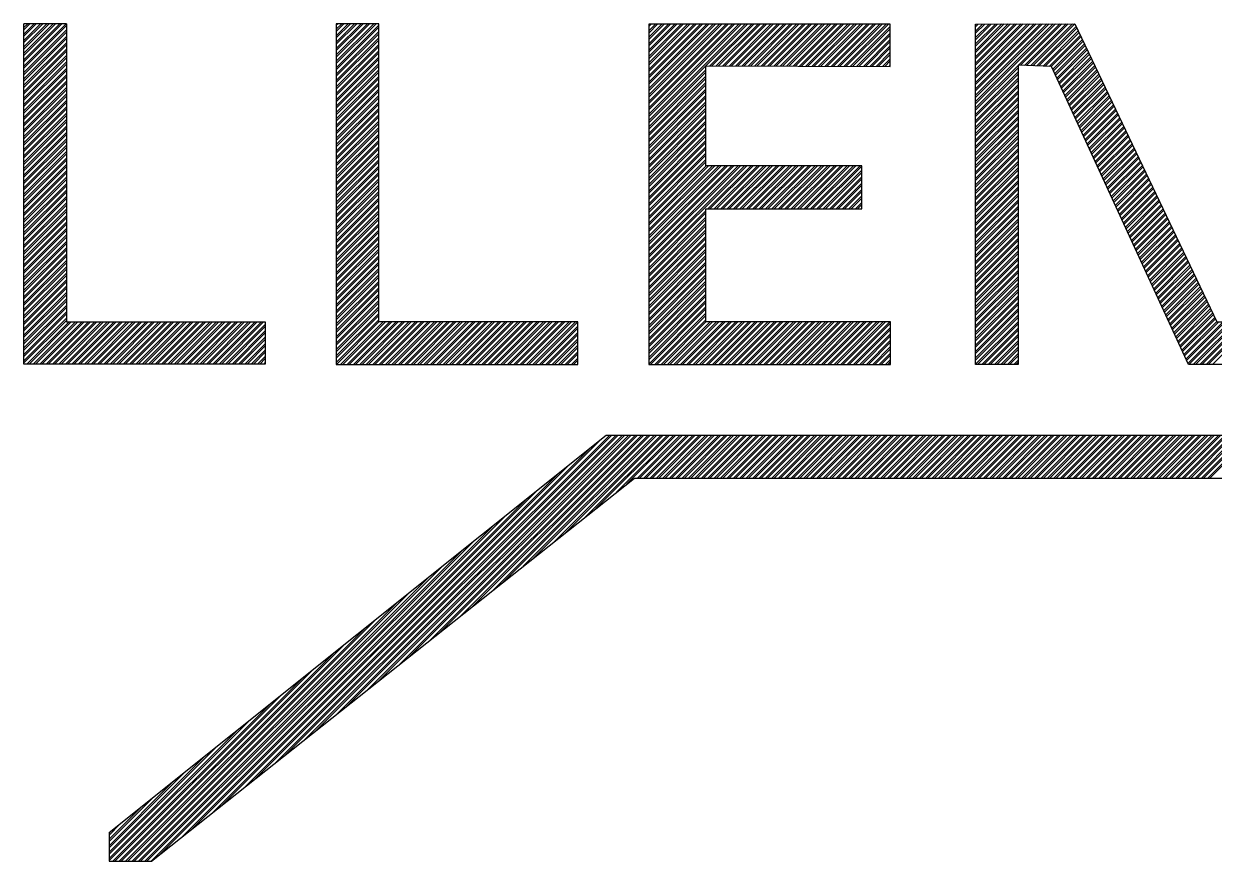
# Model space of a CAD drawing. Extents: x 0 to 594, y 0 to 420.
# Drawn here: x 411.37 to 427.48, y 15.73 to 27.08 of the extents above; entities that cross this region are included whole.
import ezdxf

# ---------------------------------------------------------------- set-up
doc = ezdxf.new("R2010")
doc.units = 0
doc.header["$MEASUREMENT"] = 0
doc.linetypes.add('BORDER_2012_SLN$0$8001.Solid', pattern=[0])

# ---------------------------------------------------------------- blocks, each defined once
blk = doc.blocks.new('BORDER_2012_SLN')
at = {"lineweight": -3}
for p, q in [((411.368, 26.676), (411.767, 27.075)), ((411.368, 26.762), (411.68, 27.075)), ((411.368, 26.849), (411.594, 27.075)), ((411.368, 26.936), (411.507, 27.075)), ((411.368, 27.023), (411.42, 27.075)), ((411.368, 26.502), (411.941, 27.075)), ((411.368, 26.56), (411.883, 27.075)), ((411.368, 26.647), (411.796, 27.075)), ((411.368, 26.733), (411.709, 27.075)), ((411.368, 26.82), (411.623, 27.075)), ((411.368, 26.907), (411.536, 27.075)), ((411.368, 26.994), (411.449, 27.075)), ((411.368, 26.589), (411.854, 27.075)), ((415.596, 26.538), (416.134, 27.075)), ((415.596, 26.625), (416.047, 27.075)), ((415.596, 26.712), (415.96, 27.075)), ((415.596, 26.798), (415.873, 27.075)), ((415.596, 26.885), (415.787, 27.075)), ((415.596, 26.972), (415.7, 27.075)), ((415.596, 27.059), (415.613, 27.075)), ((415.596, 26.567), (416.105, 27.075)), ((415.596, 26.654), (416.018, 27.075)), ((415.596, 26.74), (415.931, 27.075)), ((415.596, 26.827), (415.844, 27.075)), ((415.596, 26.914), (415.758, 27.075)), ((415.596, 27.001), (415.671, 27.075)), ((419.825, 25.735), (421.16, 27.07)), ((419.825, 25.822), (421.073, 27.07)), ((419.825, 25.909), (420.986, 27.07)), ((419.825, 25.996), (420.899, 27.07)), ((419.825, 26.082), (420.813, 27.07)), ((419.825, 26.169), (420.726, 27.07)), ((419.825, 26.256), (420.639, 27.07)), ((419.825, 26.343), (420.552, 27.07)), ((419.825, 26.429), (420.466, 27.07)), ((419.825, 26.516), (420.379, 27.07)), ((419.825, 26.603), (420.292, 27.07)), ((419.825, 26.69), (420.205, 27.07)), ((419.825, 26.776), (420.119, 27.07)), ((419.825, 26.863), (420.032, 27.07)), ((419.825, 26.95), (419.945, 27.07)), ((419.825, 27.037), (419.858, 27.07)), ((419.825, 25.764), (421.131, 27.07)), ((419.825, 25.851), (421.044, 27.07)), ((419.825, 25.938), (420.957, 27.07)), ((419.825, 26.025), (420.871, 27.07)), ((419.825, 26.111), (420.784, 27.07)), ((419.825, 26.198), (420.697, 27.07)), ((419.825, 26.285), (420.61, 27.07)), ((419.825, 26.372), (420.524, 27.07)), ((419.825, 26.458), (420.437, 27.07)), ((419.825, 26.545), (420.35, 27.07)), ((419.825, 26.632), (420.263, 27.07)), ((419.825, 26.719), (420.177, 27.07)), ((419.825, 26.805), (420.09, 27.07)), ((419.825, 26.892), (420.003, 27.07)), ((419.825, 26.979), (419.916, 27.07)), ((419.825, 27.066), (419.83, 27.07)), ((420.652, 26.504), (421.218, 27.07)), ((420.68, 26.504), (421.246, 27.07)), ((420.738, 26.504), (421.304, 27.07)), ((420.767, 26.504), (421.333, 27.07)), ((420.825, 26.504), (421.391, 27.07)), ((420.854, 26.504), (421.42, 27.07)), ((420.911, 26.503), (421.478, 27.07)), ((420.94, 26.503), (421.507, 27.07)), ((420.998, 26.503), (421.565, 27.07)), ((421.027, 26.503), (421.593, 27.07)), ((421.084, 26.503), (421.651, 27.07)), ((421.113, 26.503), (421.68, 27.07)), ((421.171, 26.503), (421.738, 27.07)), ((421.2, 26.503), (421.767, 27.07)), ((421.257, 26.503), (421.825, 27.07)), ((421.286, 26.503), (421.854, 27.07)), ((421.344, 26.503), (421.912, 27.07)), ((421.373, 26.502), (421.94, 27.07)), ((421.431, 26.502), (421.998, 27.07)), ((421.459, 26.502), (422.027, 27.07)), ((421.517, 26.502), (422.085, 27.07)), ((421.546, 26.502), (422.114, 27.07)), ((421.604, 26.502), (422.172, 27.07)), ((421.633, 26.502), (422.201, 27.07)), ((421.69, 26.502), (422.259, 27.07)), ((421.719, 26.502), (422.287, 27.07)), ((421.777, 26.502), (422.345, 27.07)), ((421.806, 26.502), (422.374, 27.07)), ((421.863, 26.501), (422.432, 27.07)), ((421.892, 26.501), (422.461, 27.07)), ((421.95, 26.501), (422.519, 27.07)), ((421.979, 26.501), (422.548, 27.07)), ((422.036, 26.501), (422.606, 27.07)), ((422.065, 26.501), (422.634, 27.07)), ((422.123, 26.501), (422.692, 27.07)), ((422.152, 26.501), (422.721, 27.07)), ((422.21, 26.501), (422.779, 27.07)), ((422.238, 26.501), (422.808, 27.07)), ((422.296, 26.5), (422.866, 27.07)), ((422.325, 26.5), (422.895, 27.07)), ((422.383, 26.5), (422.952, 27.07)), ((422.412, 26.5), (422.981, 27.07)), ((422.469, 26.5), (423.039, 27.07)), ((422.498, 26.5), (423.068, 27.07)), ((424.246, 25.992), (425.328, 27.075)), ((424.246, 26.021), (425.299, 27.075)), ((424.246, 26.079), (425.241, 27.074)), ((424.246, 26.166), (425.154, 27.074)), ((424.246, 26.253), (425.067, 27.074)), ((424.246, 26.339), (424.98, 27.074)), ((424.246, 26.108), (425.212, 27.074)), ((424.246, 26.195), (425.125, 27.074)), ((424.246, 26.282), (425.038, 27.074)), ((424.246, 26.368), (424.951, 27.074)), ((424.246, 26.426), (424.893, 27.073)), ((424.246, 26.513), (424.806, 27.073)), ((424.246, 26.6), (424.719, 27.073)), ((424.246, 26.686), (424.632, 27.073)), ((424.246, 26.455), (424.864, 27.073)), ((424.246, 26.542), (424.777, 27.073)), ((424.246, 26.629), (424.69, 27.073)), ((424.246, 26.715), (424.603, 27.073)), ((424.246, 26.773), (424.545, 27.072)), ((424.246, 26.86), (424.458, 27.072)), ((424.246, 26.947), (424.371, 27.072)), ((424.246, 27.033), (424.284, 27.072)), ((424.246, 26.802), (424.516, 27.072)), ((424.246, 26.889), (424.429, 27.072)), ((424.246, 26.976), (424.342, 27.072)), ((424.246, 27.062), (424.255, 27.072)), ((424.827, 26.516), (425.386, 27.075)), ((424.855, 26.515), (425.415, 27.075)), ((424.911, 26.512), (425.473, 27.075)), ((424.938, 26.511), (425.502, 27.075)), ((424.994, 26.509), (425.56, 27.075)), ((425.022, 26.508), (425.589, 27.075)), ((411.368, 26.473), (411.944, 27.05)), ((411.368, 26.415), (411.944, 26.992)), ((411.368, 26.386), (411.944, 26.963)), ((411.368, 26.329), (411.944, 26.905)), ((415.596, 26.48), (416.173, 27.057)), ((415.596, 26.451), (416.173, 27.028)), ((415.596, 26.393), (416.173, 26.97)), ((415.596, 26.365), (416.173, 26.941)), ((422.556, 26.5), (423.093, 27.037)), ((422.585, 26.5), (423.093, 27.008)), ((422.642, 26.5), (423.093, 26.95)), ((422.671, 26.5), (423.093, 26.921)), ((425.078, 26.506), (425.609, 27.038)), ((425.105, 26.505), (425.619, 27.018)), ((425.161, 26.503), (425.637, 26.979)), ((425.189, 26.502), (425.647, 26.959)), ((425.245, 26.499), (425.665, 26.92)), ((411.368, 26.3), (411.944, 26.876)), ((411.368, 26.242), (411.944, 26.819)), ((411.368, 26.213), (411.944, 26.79)), ((415.596, 26.307), (416.173, 26.884)), ((415.596, 26.278), (416.173, 26.855)), ((415.596, 26.22), (416.173, 26.797)), ((415.596, 26.191), (416.173, 26.768)), ((422.729, 26.499), (423.093, 26.863)), ((422.758, 26.499), (423.093, 26.834)), ((422.815, 26.499), (423.093, 26.777)), ((422.844, 26.499), (423.093, 26.748)), ((425.272, 26.498), (425.675, 26.901)), ((425.292, 26.46), (425.693, 26.861)), ((425.301, 26.44), (425.703, 26.842)), ((425.319, 26.4), (425.721, 26.803)), ((425.328, 26.38), (425.731, 26.783)), ((425.346, 26.341), (425.749, 26.744)), ((411.368, 26.155), (411.944, 26.732)), ((411.368, 26.126), (411.944, 26.703)), ((411.368, 26.068), (411.944, 26.645)), ((411.368, 26.039), (411.944, 26.616)), ((415.596, 26.133), (416.173, 26.71)), ((415.596, 26.104), (416.173, 26.681)), ((415.596, 26.046), (416.173, 26.623)), ((415.596, 26.018), (416.173, 26.594)), ((422.902, 26.499), (423.093, 26.69)), ((422.931, 26.499), (423.093, 26.661)), ((422.989, 26.499), (423.093, 26.603)), ((425.355, 26.321), (425.759, 26.724)), ((425.374, 26.281), (425.777, 26.685)), ((425.383, 26.262), (425.787, 26.666)), ((425.401, 26.222), (425.805, 26.626)), ((425.41, 26.202), (425.815, 26.607)), ((411.368, 25.982), (411.944, 26.558)), ((411.368, 25.953), (411.944, 26.529)), ((411.368, 25.895), (411.944, 26.472)), ((411.368, 25.866), (411.944, 26.443)), ((415.596, 25.96), (416.173, 26.537)), ((415.596, 25.931), (416.173, 26.508)), ((415.596, 25.873), (416.173, 26.45)), ((415.596, 25.844), (416.173, 26.421)), ((419.825, 25.678), (420.599, 26.451)), ((419.825, 25.649), (420.599, 26.422)), ((423.017, 26.499), (423.093, 26.574)), ((423.075, 26.499), (423.093, 26.516)), ((424.246, 25.935), (424.822, 26.51)), ((424.246, 25.906), (424.822, 26.481)), ((424.246, 25.848), (424.822, 26.424)), ((425.428, 26.163), (425.833, 26.568)), ((425.437, 26.143), (425.843, 26.548)), ((425.456, 26.103), (425.861, 26.509)), ((425.465, 26.083), (425.871, 26.489)), ((425.483, 26.044), (425.889, 26.45)), ((425.492, 26.024), (425.899, 26.431)), ((411.368, 25.808), (411.944, 26.385)), ((411.368, 25.779), (411.944, 26.356)), ((411.368, 25.721), (411.944, 26.298)), ((411.368, 25.692), (411.944, 26.269)), ((415.596, 25.786), (416.173, 26.363)), ((415.596, 25.757), (416.173, 26.334)), ((415.596, 25.699), (416.173, 26.276)), ((419.825, 25.591), (420.599, 26.365)), ((419.825, 25.562), (420.599, 26.336)), ((419.825, 25.504), (420.599, 26.278)), ((424.246, 25.819), (424.822, 26.395)), ((424.246, 25.761), (424.822, 26.337)), ((424.246, 25.732), (424.822, 26.308)), ((425.51, 25.984), (425.917, 26.391)), ((425.519, 25.964), (425.927, 26.372)), ((425.537, 25.925), (425.945, 26.333)), ((425.547, 25.905), (425.955, 26.313)), ((425.565, 25.865), (425.973, 26.274)), ((411.368, 25.635), (411.944, 26.211)), ((411.368, 25.606), (411.944, 26.182)), ((411.368, 25.548), (411.944, 26.125)), ((415.596, 25.671), (416.173, 26.247)), ((415.596, 25.613), (416.173, 26.19)), ((415.596, 25.584), (416.173, 26.161)), ((415.596, 25.526), (416.173, 26.103)), ((419.825, 25.475), (420.599, 26.249)), ((419.825, 25.417), (420.599, 26.191)), ((419.825, 25.388), (420.599, 26.162)), ((419.825, 25.331), (420.599, 26.104)), ((424.246, 25.674), (424.822, 26.25)), ((424.246, 25.645), (424.822, 26.221)), ((424.246, 25.588), (424.822, 26.163)), ((424.246, 25.559), (424.822, 26.134)), ((425.574, 25.846), (425.983, 26.254)), ((425.592, 25.806), (426.001, 26.215)), ((425.601, 25.786), (426.01, 26.195)), ((425.619, 25.747), (426.029, 26.156)), ((425.629, 25.727), (426.038, 26.137)), ((425.647, 25.687), (426.057, 26.098)), ((411.368, 25.519), (411.944, 26.096)), ((411.368, 25.461), (411.944, 26.038)), ((411.368, 25.432), (411.944, 26.009)), ((411.368, 25.374), (411.944, 25.951)), ((415.596, 25.497), (416.173, 26.074)), ((415.596, 25.439), (416.173, 26.016)), ((415.596, 25.41), (416.173, 25.987)), ((419.825, 25.302), (420.599, 26.075)), ((419.825, 25.244), (420.599, 26.018)), ((419.825, 25.215), (420.599, 25.989)), ((424.246, 25.501), (424.822, 26.077)), ((424.246, 25.472), (424.822, 26.048)), ((424.246, 25.414), (424.822, 25.99)), ((424.246, 25.385), (424.822, 25.961)), ((425.656, 25.667), (426.066, 26.078)), ((425.674, 25.628), (426.085, 26.039)), ((425.683, 25.608), (426.094, 26.019)), ((425.701, 25.568), (426.113, 25.98)), ((425.711, 25.548), (426.122, 25.96)), ((411.368, 25.345), (411.944, 25.922)), ((411.368, 25.288), (411.944, 25.864)), ((411.368, 25.259), (411.944, 25.835)), ((411.368, 25.201), (411.944, 25.778)), ((415.596, 25.352), (416.173, 25.929)), ((415.596, 25.324), (416.173, 25.9)), ((415.596, 25.266), (416.173, 25.843)), ((415.596, 25.237), (416.173, 25.814)), ((419.825, 25.157), (420.599, 25.931)), ((419.825, 25.128), (420.599, 25.902)), ((419.825, 25.07), (420.599, 25.844)), ((419.825, 25.041), (420.599, 25.815)), ((424.246, 25.327), (424.822, 25.903)), ((424.246, 25.298), (424.822, 25.874)), ((424.246, 25.241), (424.822, 25.816)), ((424.246, 25.212), (424.822, 25.788)), ((425.729, 25.509), (426.141, 25.921)), ((425.738, 25.489), (426.15, 25.902)), ((425.756, 25.449), (426.169, 25.862)), ((425.765, 25.43), (426.178, 25.843)), ((425.783, 25.39), (426.197, 25.804)), ((425.792, 25.37), (426.206, 25.784)), ((411.368, 25.172), (411.944, 25.749)), ((411.368, 25.114), (411.944, 25.691)), ((411.368, 25.085), (411.944, 25.662)), ((415.596, 25.179), (416.173, 25.756)), ((415.596, 25.15), (416.173, 25.727)), ((415.596, 25.092), (416.173, 25.669)), ((415.596, 25.063), (416.173, 25.64)), ((419.825, 24.984), (420.599, 25.757)), ((419.825, 24.955), (420.599, 25.728)), ((419.825, 24.897), (420.599, 25.671)), ((419.825, 24.868), (420.599, 25.642)), ((424.246, 25.154), (424.822, 25.73)), ((424.246, 25.125), (424.822, 25.701)), ((424.246, 25.067), (424.822, 25.643)), ((424.246, 25.038), (424.822, 25.614)), ((425.811, 25.331), (426.225, 25.745)), ((425.82, 25.311), (426.234, 25.725)), ((425.838, 25.271), (426.253, 25.686)), ((425.847, 25.251), (426.262, 25.667)), ((425.865, 25.212), (426.281, 25.627)), ((411.368, 25.027), (411.944, 25.604)), ((411.368, 24.998), (411.944, 25.575)), ((411.368, 24.941), (411.944, 25.517)), ((411.368, 24.912), (411.944, 25.488)), ((415.596, 25.005), (416.173, 25.582)), ((415.596, 24.977), (416.173, 25.553)), ((415.596, 24.919), (416.173, 25.496)), ((415.596, 24.89), (416.173, 25.467)), ((419.825, 24.81), (420.599, 25.584)), ((419.825, 24.781), (420.599, 25.555)), ((419.825, 24.723), (420.599, 25.497)), ((419.825, 24.694), (420.599, 25.468)), ((424.246, 24.98), (424.822, 25.556)), ((424.246, 24.951), (424.822, 25.527)), ((424.246, 24.894), (424.822, 25.47)), ((425.874, 25.192), (426.29, 25.608)), ((425.893, 25.152), (426.309, 25.569)), ((425.902, 25.132), (426.318, 25.549)), ((425.92, 25.093), (426.337, 25.51)), ((425.929, 25.073), (426.346, 25.49)), ((411.368, 24.854), (411.944, 25.431)), ((411.368, 24.825), (411.944, 25.402)), ((411.368, 24.767), (411.944, 25.344)), ((411.368, 24.738), (411.944, 25.315)), ((415.596, 24.832), (416.173, 25.409)), ((415.596, 24.803), (416.173, 25.38)), ((415.596, 24.745), (416.173, 25.322)), ((415.596, 24.716), (416.173, 25.293)), ((419.825, 24.637), (420.599, 25.41)), ((419.825, 24.608), (420.599, 25.381)), ((419.825, 24.55), (420.599, 25.324)), ((419.825, 24.521), (420.599, 25.295)), ((424.246, 24.865), (424.822, 25.441)), ((424.246, 24.807), (424.822, 25.383)), ((424.246, 24.778), (424.822, 25.354)), ((424.246, 24.72), (424.822, 25.296)), ((425.947, 25.033), (426.365, 25.451)), ((425.956, 25.014), (426.374, 25.432)), ((425.975, 24.974), (426.393, 25.392)), ((425.984, 24.954), (426.402, 25.373)), ((426.002, 24.915), (426.421, 25.334)), ((426.011, 24.895), (426.43, 25.314)), ((411.368, 24.68), (411.944, 25.257)), ((411.368, 24.651), (411.944, 25.228)), ((411.368, 24.594), (411.944, 25.17)), ((411.368, 24.565), (411.944, 25.141)), ((415.596, 24.658), (416.173, 25.235)), ((415.596, 24.63), (416.173, 25.206)), ((415.596, 24.572), (416.173, 25.149)), ((419.825, 24.463), (420.599, 25.237)), ((419.825, 24.434), (420.599, 25.208)), ((419.825, 23.827), (421.151, 25.153)), ((419.825, 23.914), (421.065, 25.153)), ((419.825, 24), (420.978, 25.153)), ((419.825, 24.087), (420.891, 25.153)), ((419.825, 24.174), (420.804, 25.153)), ((419.825, 24.261), (420.718, 25.153)), ((419.825, 24.347), (420.631, 25.153)), ((419.825, 23.856), (421.122, 25.153)), ((419.825, 23.943), (421.036, 25.153)), ((419.825, 24.029), (420.949, 25.153)), ((419.825, 24.116), (420.862, 25.153)), ((419.825, 24.203), (420.775, 25.153)), ((419.825, 24.29), (420.689, 25.153)), ((419.825, 24.376), (420.602, 25.153)), ((420.624, 24.569), (421.209, 25.153)), ((420.653, 24.569), (421.238, 25.153)), ((420.711, 24.569), (421.296, 25.153)), ((420.74, 24.569), (421.325, 25.153)), ((420.798, 24.569), (421.383, 25.153)), ((420.827, 24.569), (421.412, 25.153)), ((420.885, 24.569), (421.469, 25.153)), ((420.914, 24.569), (421.498, 25.153)), ((420.971, 24.569), (421.556, 25.153)), ((421, 24.569), (421.585, 25.153)), ((421.058, 24.569), (421.643, 25.153)), ((421.087, 24.569), (421.672, 25.153)), ((421.145, 24.569), (421.73, 25.153)), ((421.174, 24.569), (421.759, 25.153)), ((421.232, 24.569), (421.816, 25.153)), ((421.261, 24.569), (421.845, 25.153)), ((421.318, 24.569), (421.903, 25.153)), ((421.347, 24.569), (421.932, 25.153)), ((421.405, 24.569), (421.99, 25.153)), ((421.434, 24.569), (422.019, 25.153)), ((421.492, 24.569), (422.077, 25.153)), ((421.521, 24.569), (422.106, 25.153)), ((421.579, 24.569), (422.163, 25.153)), ((421.608, 24.569), (422.192, 25.153)), ((421.665, 24.569), (422.25, 25.153)), ((421.694, 24.569), (422.279, 25.153)), ((421.752, 24.569), (422.337, 25.153)), ((421.781, 24.569), (422.366, 25.153)), ((421.839, 24.569), (422.424, 25.153)), ((421.868, 24.569), (422.453, 25.153)), ((421.926, 24.569), (422.51, 25.153)), ((421.955, 24.569), (422.539, 25.153)), ((422.012, 24.569), (422.597, 25.153)), ((422.041, 24.569), (422.626, 25.153)), ((422.099, 24.569), (422.684, 25.153)), ((422.128, 24.569), (422.708, 25.149)), ((424.246, 24.691), (424.822, 25.267)), ((424.246, 24.633), (424.822, 25.209)), ((424.246, 24.604), (424.822, 25.18)), ((426.029, 24.855), (426.449, 25.275)), ((426.038, 24.835), (426.458, 25.255)), ((426.057, 24.796), (426.477, 25.216)), ((426.066, 24.776), (426.486, 25.196)), ((426.084, 24.736), (426.505, 25.157)), ((426.093, 24.716), (426.514, 25.138)), ((411.368, 24.507), (411.944, 25.084)), ((411.368, 24.478), (411.944, 25.055)), ((411.368, 24.42), (411.944, 24.997)), ((415.596, 24.543), (416.173, 25.12)), ((415.596, 24.485), (416.173, 25.062)), ((415.596, 24.456), (416.173, 25.033)), ((415.596, 24.398), (416.173, 24.975)), ((422.186, 24.569), (422.708, 25.091)), ((422.215, 24.569), (422.708, 25.062)), ((422.273, 24.569), (422.708, 25.004)), ((422.302, 24.569), (422.708, 24.975)), ((424.246, 24.547), (424.822, 25.123)), ((424.246, 24.518), (424.822, 25.094)), ((424.246, 24.46), (424.822, 25.036)), ((424.246, 24.431), (424.822, 25.007)), ((426.111, 24.677), (426.533, 25.099)), ((426.12, 24.657), (426.542, 25.079)), ((426.139, 24.617), (426.561, 25.04)), ((426.148, 24.598), (426.57, 25.02)), ((426.166, 24.558), (426.589, 24.981)), ((411.368, 24.391), (411.944, 24.968)), ((411.368, 24.333), (411.944, 24.91)), ((411.368, 24.304), (411.944, 24.881)), ((411.368, 24.247), (411.944, 24.823)), ((415.596, 24.369), (416.173, 24.946)), ((415.596, 24.311), (416.173, 24.888)), ((415.596, 24.283), (416.173, 24.859)), ((422.359, 24.569), (422.708, 24.917)), ((422.388, 24.569), (422.708, 24.888)), ((422.446, 24.569), (422.708, 24.831)), ((424.246, 24.373), (424.822, 24.949)), ((424.246, 24.344), (424.822, 24.92)), ((424.246, 24.286), (424.822, 24.862)), ((424.246, 24.257), (424.822, 24.834)), ((426.175, 24.538), (426.598, 24.961)), ((426.193, 24.499), (426.617, 24.922)), ((426.202, 24.479), (426.626, 24.903)), ((426.22, 24.439), (426.645, 24.863)), ((426.23, 24.419), (426.654, 24.844)), ((411.368, 24.218), (411.944, 24.794)), ((411.368, 24.16), (411.944, 24.737)), ((411.368, 24.131), (411.944, 24.708)), ((411.368, 24.073), (411.944, 24.65)), ((415.596, 24.225), (416.173, 24.802)), ((415.596, 24.196), (416.173, 24.773)), ((415.596, 24.138), (416.173, 24.715)), ((415.596, 24.109), (416.173, 24.686)), ((422.475, 24.569), (422.708, 24.802)), ((422.533, 24.569), (422.708, 24.744)), ((422.562, 24.569), (422.708, 24.715)), ((422.62, 24.569), (422.708, 24.657)), ((424.246, 24.2), (424.822, 24.776)), ((424.246, 24.171), (424.822, 24.747)), ((424.246, 24.113), (424.822, 24.689)), ((424.246, 24.084), (424.822, 24.66)), ((426.248, 24.38), (426.673, 24.805)), ((426.257, 24.36), (426.682, 24.785)), ((426.275, 24.32), (426.701, 24.746)), ((426.284, 24.3), (426.71, 24.726)), ((426.302, 24.261), (426.729, 24.687)), ((426.312, 24.241), (426.738, 24.668)), ((411.368, 24.044), (411.944, 24.621)), ((411.368, 23.986), (411.944, 24.563)), ((411.368, 23.957), (411.944, 24.534)), ((415.596, 24.051), (416.173, 24.628)), ((415.596, 24.022), (416.173, 24.599)), ((415.596, 23.964), (416.173, 24.541)), ((415.596, 23.936), (416.173, 24.512)), ((419.825, 23.769), (420.599, 24.543)), ((419.825, 23.74), (420.599, 24.514)), ((422.649, 24.569), (422.708, 24.628)), ((422.706, 24.569), (422.708, 24.57)), ((424.246, 24.026), (424.822, 24.602)), ((424.246, 23.997), (424.822, 24.573)), ((424.246, 23.939), (424.822, 24.516)), ((424.246, 23.91), (424.822, 24.487)), ((426.33, 24.201), (426.757, 24.628)), ((426.339, 24.182), (426.766, 24.609)), ((426.357, 24.142), (426.785, 24.57)), ((426.366, 24.122), (426.794, 24.55)), ((426.384, 24.083), (426.813, 24.511)), ((426.393, 24.063), (426.822, 24.491)), ((411.368, 23.9), (411.944, 24.476)), ((411.368, 23.871), (411.944, 24.447)), ((411.368, 23.813), (411.944, 24.39)), ((411.368, 23.784), (411.944, 24.361)), ((415.596, 23.878), (416.173, 24.455)), ((415.596, 23.849), (416.173, 24.426)), ((415.596, 23.791), (416.173, 24.368)), ((415.596, 23.762), (416.173, 24.339)), ((419.825, 23.682), (420.599, 24.456)), ((419.825, 23.653), (420.599, 24.427)), ((419.825, 23.596), (420.599, 24.369)), ((419.825, 23.567), (420.599, 24.34)), ((424.246, 23.853), (424.822, 24.429)), ((424.246, 23.824), (424.822, 24.4)), ((424.246, 23.766), (424.822, 24.342)), ((426.412, 24.023), (426.841, 24.452)), ((426.421, 24.003), (426.85, 24.432)), ((426.439, 23.964), (426.869, 24.393)), ((426.448, 23.944), (426.878, 24.374)), ((426.466, 23.904), (426.897, 24.335)), ((411.368, 23.726), (411.944, 24.303)), ((411.368, 23.697), (411.944, 24.274)), ((411.368, 23.639), (411.944, 24.216)), ((411.368, 23.61), (411.944, 24.187)), ((415.596, 23.704), (416.173, 24.281)), ((415.596, 23.675), (416.173, 24.252)), ((415.596, 23.617), (416.173, 24.194)), ((415.596, 23.589), (416.173, 24.166)), ((419.825, 23.509), (420.599, 24.283)), ((419.825, 23.48), (420.599, 24.254)), ((419.825, 23.422), (420.599, 24.196)), ((419.825, 23.393), (420.599, 24.167)), ((424.246, 23.737), (424.822, 24.313)), ((424.246, 23.679), (424.822, 24.255)), ((424.246, 23.65), (424.822, 24.226)), ((424.246, 23.592), (424.822, 24.169)), ((426.475, 23.884), (426.906, 24.315)), ((426.494, 23.845), (426.925, 24.276)), ((426.503, 23.825), (426.934, 24.256)), ((426.521, 23.785), (426.953, 24.217)), ((426.53, 23.766), (426.962, 24.197)), ((411.368, 23.553), (411.944, 24.129)), ((411.368, 23.524), (411.944, 24.1)), ((411.368, 23.466), (411.944, 24.043)), ((411.368, 23.437), (411.944, 24.014)), ((415.596, 23.531), (416.173, 24.108)), ((415.596, 23.502), (416.173, 24.079)), ((415.596, 23.444), (416.173, 24.021)), ((419.825, 23.335), (420.599, 24.109)), ((419.825, 23.306), (420.599, 24.08)), ((419.825, 23.249), (420.599, 24.022)), ((424.246, 23.563), (424.822, 24.14)), ((424.246, 23.506), (424.822, 24.082)), ((424.246, 23.477), (424.822, 24.053)), ((426.548, 23.726), (426.981, 24.158)), ((426.557, 23.706), (426.99, 24.139)), ((426.576, 23.667), (427.009, 24.099)), ((426.585, 23.647), (427.018, 24.08)), ((426.603, 23.607), (427.037, 24.041)), ((426.612, 23.587), (427.046, 24.021)), ((411.368, 23.379), (411.944, 23.956)), ((411.368, 23.35), (411.944, 23.927)), ((411.368, 23.292), (411.944, 23.869)), ((415.596, 23.415), (416.173, 23.992)), ((415.596, 23.357), (416.173, 23.934)), ((415.596, 23.328), (416.173, 23.905)), ((415.596, 23.27), (416.173, 23.847)), ((419.825, 23.22), (420.599, 23.993)), ((419.825, 23.162), (420.599, 23.936)), ((419.825, 23.133), (420.599, 23.907)), ((419.825, 23.075), (420.599, 23.849)), ((424.246, 23.419), (424.822, 23.995)), ((424.246, 23.39), (424.822, 23.966)), ((424.246, 23.332), (424.822, 23.908)), ((424.246, 23.303), (424.822, 23.88)), ((426.63, 23.548), (427.065, 23.982)), ((426.639, 23.528), (427.074, 23.962)), ((426.658, 23.488), (427.093, 23.923)), ((426.667, 23.468), (427.102, 23.904)), ((426.685, 23.429), (427.121, 23.864)), ((426.694, 23.409), (427.13, 23.845)), ((411.368, 23.264), (411.944, 23.84)), ((411.368, 23.206), (411.944, 23.782)), ((411.368, 23.177), (411.944, 23.753)), ((411.368, 23.119), (411.944, 23.696)), ((415.596, 23.242), (416.173, 23.819)), ((415.596, 23.184), (416.173, 23.761)), ((415.596, 23.155), (416.173, 23.732)), ((419.825, 23.046), (420.599, 23.82)), ((419.825, 22.988), (420.599, 23.762)), ((419.825, 22.959), (420.599, 23.733)), ((424.246, 23.245), (424.822, 23.822)), ((424.246, 23.216), (424.822, 23.793)), ((424.246, 23.159), (424.822, 23.735)), ((424.246, 23.13), (424.822, 23.706)), ((426.712, 23.369), (427.148, 23.806)), ((426.721, 23.35), (427.158, 23.786)), ((426.74, 23.31), (427.176, 23.747)), ((426.749, 23.29), (427.186, 23.727)), ((426.767, 23.251), (427.204, 23.688)), ((427.135, 22.462), (428.475, 23.802)), ((427.193, 22.462), (428.475, 23.744)), ((427.222, 22.462), (428.475, 23.715)), ((411.368, 23.09), (411.944, 23.667)), ((411.368, 23.032), (411.944, 23.609)), ((411.368, 23.003), (411.944, 23.58)), ((411.368, 22.945), (411.944, 23.522)), ((415.596, 23.097), (416.173, 23.674)), ((415.596, 23.068), (416.173, 23.645)), ((415.596, 23.01), (416.173, 23.587)), ((415.596, 22.981), (416.173, 23.558)), ((419.825, 22.902), (420.599, 23.675)), ((419.825, 22.873), (420.599, 23.646)), ((419.825, 22.815), (420.599, 23.589)), ((419.825, 22.786), (420.599, 23.56)), ((424.246, 23.072), (424.822, 23.648)), ((424.246, 23.043), (424.822, 23.619)), ((424.246, 22.985), (424.822, 23.562)), ((424.246, 22.956), (424.822, 23.533)), ((426.776, 23.231), (427.214, 23.669)), ((426.794, 23.191), (427.232, 23.629)), ((426.803, 23.171), (427.242, 23.61)), ((426.821, 23.132), (427.26, 23.571)), ((426.831, 23.112), (427.27, 23.551)), ((427.28, 22.462), (428.475, 23.657)), ((427.309, 22.462), (428.475, 23.628)), ((427.367, 22.462), (428.475, 23.57)), ((427.396, 22.462), (428.475, 23.542)), ((411.368, 22.917), (411.944, 23.493)), ((411.368, 22.859), (411.944, 23.435)), ((411.368, 22.83), (411.944, 23.406)), ((415.596, 22.924), (416.173, 23.5)), ((415.596, 22.895), (416.173, 23.472)), ((415.596, 22.837), (416.173, 23.414)), ((415.596, 22.808), (416.173, 23.385)), ((419.825, 22.728), (420.599, 23.502)), ((419.825, 22.699), (420.599, 23.473)), ((419.825, 22.641), (420.599, 23.415)), ((419.825, 22.612), (420.599, 23.386)), ((424.246, 22.898), (424.822, 23.475)), ((424.246, 22.869), (424.822, 23.446)), ((424.246, 22.812), (424.822, 23.388)), ((424.246, 22.783), (424.822, 23.359)), ((426.849, 23.072), (427.288, 23.512)), ((426.858, 23.052), (427.298, 23.492)), ((426.876, 23.013), (427.316, 23.453)), ((426.885, 22.993), (427.326, 23.433)), ((426.903, 22.953), (427.344, 23.394)), ((426.913, 22.934), (427.354, 23.375)), ((427.454, 22.462), (428.475, 23.484)), ((411.368, 22.772), (411.944, 23.349)), ((411.368, 22.743), (411.944, 23.32)), ((411.368, 22.685), (411.944, 23.262)), ((411.368, 22.656), (411.944, 23.233)), ((415.596, 22.75), (416.173, 23.327)), ((415.596, 22.721), (416.173, 23.298)), ((415.596, 22.663), (416.173, 23.24)), ((415.596, 22.634), (416.173, 23.211)), ((419.825, 22.555), (420.599, 23.328)), ((419.825, 22.526), (420.599, 23.299)), ((419.825, 22.468), (420.599, 23.242)), ((419.848, 22.462), (420.599, 23.213)), ((424.246, 22.725), (424.822, 23.301)), ((424.246, 22.696), (424.822, 23.272)), ((424.246, 22.638), (424.822, 23.215)), ((426.931, 22.894), (427.372, 23.336)), ((426.94, 22.874), (427.382, 23.316)), ((426.958, 22.835), (427.4, 23.277)), ((426.967, 22.815), (427.41, 23.257)), ((426.985, 22.775), (427.428, 23.218)), ((426.994, 22.755), (427.438, 23.198)), ((411.368, 22.598), (411.944, 23.175)), ((411.368, 22.57), (411.944, 23.146)), ((411.368, 22.512), (411.944, 23.088)), ((411.368, 22.483), (411.944, 23.059)), ((411.409, 22.467), (411.981, 23.039)), ((411.438, 22.467), (412.01, 23.039)), ((411.496, 22.467), (412.068, 23.039)), ((411.525, 22.467), (412.097, 23.039)), ((411.583, 22.467), (412.155, 23.039)), ((411.612, 22.467), (412.184, 23.039)), ((411.669, 22.467), (412.242, 23.039)), ((411.698, 22.467), (412.271, 23.039)), ((411.756, 22.467), (412.328, 23.039)), ((411.785, 22.467), (412.357, 23.039)), ((411.843, 22.467), (412.415, 23.039)), ((411.872, 22.467), (412.444, 23.039)), ((411.93, 22.467), (412.502, 23.039)), ((411.959, 22.467), (412.531, 23.039)), ((412.016, 22.467), (412.589, 23.039)), ((412.045, 22.467), (412.618, 23.039)), ((412.103, 22.467), (412.675, 23.039)), ((412.132, 22.467), (412.704, 23.039)), ((412.19, 22.467), (412.762, 23.039)), ((412.219, 22.467), (412.791, 23.039)), ((412.277, 22.467), (412.849, 23.039)), ((412.306, 22.467), (412.878, 23.039)), ((412.363, 22.467), (412.936, 23.039)), ((412.392, 22.467), (412.965, 23.039)), ((412.45, 22.467), (413.022, 23.039)), ((412.479, 22.467), (413.051, 23.039)), ((412.537, 22.467), (413.109, 23.039)), ((412.566, 22.467), (413.138, 23.039)), ((412.624, 22.467), (413.196, 23.039)), ((412.653, 22.467), (413.225, 23.039)), ((412.71, 22.467), (413.283, 23.039)), ((412.739, 22.467), (413.312, 23.039)), ((412.797, 22.467), (413.369, 23.039)), ((412.826, 22.467), (413.398, 23.039)), ((412.884, 22.467), (413.456, 23.039)), ((412.913, 22.467), (413.485, 23.039)), ((412.971, 22.467), (413.543, 23.039)), ((413, 22.467), (413.572, 23.039)), ((413.057, 22.467), (413.63, 23.039)), ((413.086, 22.467), (413.658, 23.039)), ((413.144, 22.467), (413.716, 23.039)), ((413.173, 22.467), (413.745, 23.039)), ((413.231, 22.467), (413.803, 23.039)), ((413.26, 22.467), (413.832, 23.039)), ((413.318, 22.467), (413.89, 23.039)), ((413.347, 22.467), (413.919, 23.039)), ((413.404, 22.467), (413.977, 23.039)), ((413.433, 22.467), (414.005, 23.039)), ((413.491, 22.467), (414.063, 23.039)), ((413.52, 22.467), (414.092, 23.039)), ((413.578, 22.467), (414.15, 23.039)), ((413.607, 22.467), (414.179, 23.039)), ((413.665, 22.467), (414.237, 23.039)), ((413.694, 22.467), (414.266, 23.039)), ((413.751, 22.467), (414.324, 23.039)), ((413.78, 22.467), (414.352, 23.039)), ((413.838, 22.467), (414.41, 23.039)), ((413.867, 22.467), (414.439, 23.039)), ((413.925, 22.467), (414.497, 23.039)), ((413.954, 22.467), (414.526, 23.039)), ((414.012, 22.467), (414.584, 23.039)), ((414.041, 22.467), (414.613, 23.039)), ((415.596, 22.577), (416.173, 23.153)), ((415.596, 22.548), (416.173, 23.125)), ((415.596, 22.49), (416.173, 23.067)), ((415.598, 22.462), (416.174, 23.039)), ((415.655, 22.462), (416.232, 23.039)), ((415.684, 22.462), (416.261, 23.039)), ((415.742, 22.462), (416.319, 23.039)), ((415.771, 22.462), (416.348, 23.039)), ((415.829, 22.462), (416.406, 23.039)), ((415.858, 22.462), (416.434, 23.039)), ((415.916, 22.462), (416.492, 23.039)), ((415.945, 22.462), (416.521, 23.039)), ((416.002, 22.462), (416.579, 23.039)), ((416.031, 22.462), (416.608, 23.039)), ((416.089, 22.462), (416.666, 23.039)), ((416.118, 22.462), (416.695, 23.039)), ((416.176, 22.462), (416.753, 23.039)), ((416.205, 22.462), (416.781, 23.039)), ((416.263, 22.462), (416.839, 23.039)), ((416.292, 22.462), (416.868, 23.039)), ((416.349, 22.462), (416.926, 23.039)), ((416.378, 22.462), (416.955, 23.039)), ((416.436, 22.462), (417.013, 23.039)), ((416.465, 22.462), (417.042, 23.039)), ((416.523, 22.462), (417.1, 23.039)), ((416.552, 22.462), (417.128, 23.039)), ((416.61, 22.462), (417.186, 23.039)), ((416.639, 22.462), (417.215, 23.039)), ((416.696, 22.462), (417.273, 23.039)), ((416.725, 22.462), (417.302, 23.039)), ((416.783, 22.462), (417.36, 23.039)), ((416.812, 22.462), (417.389, 23.039)), ((416.87, 22.462), (417.447, 23.039)), ((416.899, 22.462), (417.475, 23.039)), ((416.957, 22.462), (417.533, 23.039)), ((416.986, 22.462), (417.562, 23.039)), ((417.043, 22.462), (417.62, 23.039)), ((417.072, 22.462), (417.649, 23.039)), ((417.13, 22.462), (417.707, 23.039)), ((417.159, 22.462), (417.736, 23.039)), ((417.217, 22.462), (417.794, 23.039)), ((417.246, 22.462), (417.822, 23.039)), ((417.304, 22.462), (417.88, 23.039)), ((417.333, 22.462), (417.909, 23.039)), ((417.39, 22.462), (417.967, 23.039)), ((417.419, 22.462), (417.996, 23.039)), ((417.477, 22.462), (418.054, 23.039)), ((417.506, 22.462), (418.083, 23.039)), ((417.564, 22.462), (418.141, 23.039)), ((417.593, 22.462), (418.169, 23.039)), ((417.651, 22.462), (418.227, 23.039)), ((417.68, 22.462), (418.256, 23.039)), ((417.737, 22.462), (418.314, 23.039)), ((417.766, 22.462), (418.343, 23.039)), ((417.824, 22.462), (418.401, 23.039)), ((417.853, 22.462), (418.43, 23.039)), ((417.911, 22.462), (418.487, 23.039)), ((417.94, 22.462), (418.516, 23.039)), ((417.998, 22.462), (418.574, 23.039)), ((418.027, 22.462), (418.603, 23.039)), ((418.084, 22.462), (418.661, 23.039)), ((418.113, 22.462), (418.69, 23.039)), ((418.171, 22.462), (418.748, 23.039)), ((418.2, 22.462), (418.777, 23.039)), ((418.258, 22.462), (418.834, 23.039)), ((418.287, 22.462), (418.863, 23.039)), ((419.906, 22.462), (420.599, 23.155)), ((419.935, 22.462), (420.599, 23.126)), ((419.993, 22.462), (420.599, 23.068)), ((420.022, 22.462), (420.599, 23.039)), ((420.08, 22.462), (420.656, 23.039)), ((420.108, 22.462), (420.685, 23.039)), ((420.166, 22.462), (420.743, 23.039)), ((420.195, 22.462), (420.772, 23.039)), ((420.253, 22.462), (420.83, 23.039)), ((420.282, 22.462), (420.859, 23.039)), ((420.34, 22.462), (420.916, 23.039)), ((420.369, 22.462), (420.945, 23.039)), ((420.427, 22.462), (421.003, 23.039)), ((420.455, 22.462), (421.032, 23.039)), ((420.513, 22.462), (421.09, 23.039)), ((420.542, 22.462), (421.119, 23.039)), ((420.6, 22.462), (421.177, 23.039)), ((420.629, 22.462), (421.206, 23.039)), ((420.687, 22.462), (421.263, 23.039)), ((420.716, 22.462), (421.292, 23.039)), ((420.774, 22.462), (421.35, 23.039)), ((420.802, 22.462), (421.379, 23.039)), ((420.86, 22.462), (421.437, 23.039)), ((420.889, 22.462), (421.466, 23.039)), ((420.947, 22.462), (421.524, 23.039)), ((420.976, 22.462), (421.553, 23.039)), ((421.034, 22.462), (421.61, 23.039)), ((421.063, 22.462), (421.639, 23.039)), ((421.121, 22.462), (421.697, 23.039)), ((421.149, 22.462), (421.726, 23.039)), ((421.207, 22.462), (421.784, 23.039)), ((421.236, 22.462), (421.813, 23.039)), ((421.294, 22.462), (421.871, 23.039)), ((421.323, 22.462), (421.9, 23.039)), ((421.381, 22.462), (421.957, 23.039)), ((421.41, 22.462), (421.986, 23.039)), ((421.468, 22.462), (422.044, 23.039)), ((421.496, 22.462), (422.073, 23.039)), ((421.554, 22.462), (422.131, 23.039)), ((421.583, 22.462), (422.16, 23.039)), ((421.641, 22.462), (422.218, 23.039)), ((421.67, 22.462), (422.247, 23.039)), ((421.728, 22.462), (422.304, 23.039)), ((421.757, 22.462), (422.333, 23.039)), ((421.815, 22.462), (422.391, 23.039)), ((421.843, 22.462), (422.42, 23.039)), ((421.901, 22.462), (422.478, 23.039)), ((421.93, 22.462), (422.507, 23.039)), ((421.988, 22.462), (422.565, 23.039)), ((422.017, 22.462), (422.594, 23.039)), ((422.075, 22.462), (422.651, 23.039)), ((422.104, 22.462), (422.68, 23.039)), ((422.162, 22.462), (422.738, 23.039)), ((422.19, 22.462), (422.767, 23.039)), ((422.248, 22.462), (422.825, 23.039)), ((422.277, 22.462), (422.854, 23.039)), ((422.335, 22.462), (422.912, 23.039)), ((422.364, 22.462), (422.941, 23.039)), ((422.422, 22.462), (422.998, 23.039)), ((422.451, 22.462), (423.027, 23.039)), ((422.509, 22.462), (423.085, 23.039)), ((424.246, 22.609), (424.822, 23.186)), ((424.246, 22.551), (424.822, 23.128)), ((424.246, 22.522), (424.822, 23.099)), ((424.246, 22.465), (424.823, 23.041)), ((427.013, 22.716), (427.456, 23.159)), ((427.022, 22.696), (427.466, 23.14)), ((427.04, 22.656), (427.484, 23.1)), ((427.049, 22.636), (427.494, 23.081)), ((427.067, 22.597), (427.512, 23.042)), ((427.076, 22.577), (427.538, 23.039)), ((427.095, 22.537), (427.596, 23.039)), ((427.104, 22.518), (427.625, 23.039)), ((427.122, 22.478), (427.683, 23.039)), ((414.098, 22.467), (414.635, 23.003)), ((414.127, 22.467), (414.635, 22.974)), ((414.185, 22.467), (414.635, 22.917)), ((414.214, 22.467), (414.635, 22.888)), ((418.345, 22.462), (418.864, 22.981)), ((418.374, 22.462), (418.864, 22.952)), ((418.431, 22.462), (418.864, 22.895)), ((422.537, 22.462), (423.097, 23.022)), ((422.595, 22.462), (423.097, 22.964)), ((422.624, 22.462), (423.097, 22.935)), ((422.682, 22.462), (423.097, 22.877)), ((424.272, 22.462), (424.823, 23.012)), ((424.33, 22.462), (424.823, 22.954)), ((424.359, 22.462), (424.823, 22.926)), ((414.272, 22.467), (414.635, 22.83)), ((414.301, 22.467), (414.635, 22.801)), ((414.359, 22.467), (414.635, 22.743)), ((414.388, 22.467), (414.635, 22.714)), ((418.46, 22.462), (418.864, 22.866)), ((418.518, 22.462), (418.864, 22.808)), ((418.547, 22.462), (418.864, 22.779)), ((418.605, 22.462), (418.863, 22.721)), ((422.711, 22.462), (423.097, 22.849)), ((422.769, 22.462), (423.097, 22.791)), ((422.798, 22.462), (423.097, 22.762)), ((424.417, 22.462), (424.823, 22.868)), ((424.446, 22.462), (424.823, 22.839)), ((424.504, 22.462), (424.823, 22.781)), ((424.533, 22.462), (424.823, 22.752)), ((414.445, 22.467), (414.635, 22.656)), ((414.474, 22.467), (414.635, 22.627)), ((414.532, 22.467), (414.635, 22.57)), ((418.634, 22.462), (418.863, 22.692)), ((418.692, 22.462), (418.863, 22.634)), ((418.721, 22.462), (418.863, 22.605)), ((422.856, 22.462), (423.097, 22.704)), ((422.884, 22.462), (423.097, 22.675)), ((422.942, 22.462), (423.097, 22.617)), ((422.971, 22.462), (423.097, 22.588)), ((424.59, 22.462), (424.823, 22.694)), ((424.619, 22.462), (424.823, 22.665)), ((424.677, 22.462), (424.823, 22.608)), ((424.706, 22.462), (424.823, 22.579)), ((414.561, 22.467), (414.635, 22.541)), ((414.619, 22.467), (414.635, 22.483)), ((418.778, 22.462), (418.863, 22.547)), ((418.807, 22.462), (418.863, 22.518)), ((423.029, 22.462), (423.097, 22.531)), ((423.058, 22.462), (423.097, 22.502)), ((424.764, 22.462), (424.823, 22.521)), ((424.793, 22.462), (424.823, 22.492)), ((414.896, 17.163), (419.177, 21.444)), ((415.177, 17.386), (419.292, 21.501)), ((415.317, 17.497), (419.321, 21.501)), ((415.598, 17.72), (419.379, 21.501)), ((415.738, 17.832), (419.408, 21.501)), ((416.019, 18.055), (419.465, 21.501)), ((416.16, 18.166), (419.494, 21.501)), ((416.441, 18.389), (419.552, 21.501)), ((416.581, 18.501), (419.581, 21.501)), ((416.862, 18.724), (419.639, 21.501)), ((417.002, 18.836), (419.668, 21.501)), ((417.283, 19.059), (419.726, 21.501)), ((417.424, 19.17), (419.755, 21.501)), ((417.705, 19.393), (419.812, 21.501)), ((417.845, 19.505), (419.841, 21.501)), ((418.126, 19.728), (419.899, 21.501)), ((418.266, 19.839), (419.928, 21.501)), ((418.547, 20.062), (419.986, 21.501)), ((418.688, 20.174), (420.015, 21.501)), ((418.969, 20.397), (420.073, 21.501)), ((419.109, 20.509), (420.102, 21.501)), ((419.39, 20.732), (420.159, 21.501)), ((419.53, 20.843), (420.188, 21.501)), ((419.67, 20.924), (420.246, 21.501)), ((419.698, 20.924), (420.275, 21.501)), ((419.756, 20.924), (420.333, 21.501)), ((419.785, 20.924), (420.362, 21.501)), ((419.843, 20.924), (420.42, 21.501)), ((419.872, 20.924), (420.449, 21.501)), ((419.93, 20.924), (420.506, 21.501)), ((419.959, 20.924), (420.535, 21.501)), ((420.017, 20.924), (420.593, 21.501)), ((420.045, 20.924), (420.622, 21.501)), ((420.103, 20.924), (420.68, 21.501)), ((420.132, 20.924), (420.709, 21.501)), ((420.19, 20.924), (420.767, 21.501)), ((420.219, 20.924), (420.796, 21.501)), ((420.277, 20.924), (420.853, 21.501)), ((420.306, 20.924), (420.882, 21.501)), ((420.364, 20.924), (420.94, 21.501)), ((420.392, 20.924), (420.969, 21.501)), ((420.45, 20.924), (421.027, 21.501)), ((420.479, 20.924), (421.056, 21.501)), ((420.537, 20.924), (421.114, 21.501)), ((420.566, 20.924), (421.143, 21.501)), ((420.624, 20.924), (421.2, 21.501)), ((420.653, 20.924), (421.229, 21.501)), ((420.711, 20.924), (421.287, 21.501)), ((420.739, 20.924), (421.316, 21.501)), ((420.797, 20.924), (421.374, 21.501)), ((420.826, 20.924), (421.403, 21.501)), ((420.884, 20.924), (421.461, 21.501)), ((420.913, 20.924), (421.49, 21.501)), ((420.971, 20.924), (421.547, 21.501)), ((421, 20.924), (421.576, 21.501)), ((421.058, 20.924), (421.634, 21.501)), ((421.086, 20.924), (421.663, 21.501)), ((421.144, 20.924), (421.721, 21.501)), ((421.173, 20.924), (421.75, 21.501)), ((421.231, 20.924), (421.808, 21.501)), ((421.26, 20.924), (421.837, 21.501)), ((421.318, 20.924), (421.894, 21.501)), ((421.347, 20.924), (421.923, 21.501)), ((421.405, 20.924), (421.981, 21.501)), ((421.433, 20.924), (422.01, 21.501)), ((421.491, 20.924), (422.068, 21.501)), ((421.52, 20.924), (422.097, 21.501)), ((421.578, 20.924), (422.155, 21.501)), ((421.607, 20.924), (422.184, 21.501)), ((421.665, 20.924), (422.241, 21.501)), ((421.694, 20.924), (422.27, 21.501)), ((421.752, 20.924), (422.328, 21.501)), ((421.78, 20.924), (422.357, 21.501)), ((421.838, 20.924), (422.415, 21.501)), ((421.867, 20.924), (422.444, 21.501)), ((421.925, 20.924), (422.502, 21.501)), ((421.954, 20.924), (422.531, 21.501)), ((422.012, 20.924), (422.588, 21.501)), ((422.041, 20.924), (422.617, 21.501)), ((422.099, 20.924), (422.675, 21.501)), ((422.127, 20.924), (422.704, 21.501)), ((422.185, 20.924), (422.762, 21.501)), ((422.214, 20.924), (422.791, 21.501)), ((422.272, 20.924), (422.849, 21.501)), ((422.301, 20.924), (422.878, 21.501)), ((422.359, 20.924), (422.935, 21.501)), ((422.388, 20.924), (422.964, 21.501)), ((422.446, 20.924), (423.022, 21.501)), ((422.474, 20.924), (423.051, 21.501)), ((422.532, 20.924), (423.109, 21.501)), ((422.561, 20.924), (423.138, 21.501)), ((422.619, 20.924), (423.196, 21.501)), ((422.648, 20.924), (423.225, 21.501)), ((422.706, 20.924), (423.282, 21.501)), ((422.735, 20.924), (423.311, 21.501)), ((422.793, 20.924), (423.369, 21.501)), ((422.821, 20.924), (423.398, 21.501)), ((422.879, 20.924), (423.456, 21.501)), ((422.908, 20.924), (423.485, 21.501)), ((422.966, 20.924), (423.543, 21.501)), ((422.995, 20.924), (423.572, 21.501)), ((423.053, 20.924), (423.629, 21.501)), ((423.082, 20.924), (423.658, 21.501)), ((423.14, 20.924), (423.716, 21.501)), ((423.168, 20.924), (423.745, 21.501)), ((423.226, 20.924), (423.803, 21.501)), ((423.255, 20.924), (423.832, 21.501)), ((423.313, 20.924), (423.89, 21.501)), ((423.342, 20.924), (423.919, 21.501)), ((423.4, 20.924), (423.976, 21.501)), ((423.429, 20.924), (424.005, 21.501)), ((423.486, 20.924), (424.063, 21.501)), ((423.515, 20.924), (424.092, 21.501)), ((423.573, 20.924), (424.15, 21.501)), ((423.602, 20.924), (424.179, 21.501)), ((423.66, 20.924), (424.237, 21.501)), ((423.689, 20.924), (424.266, 21.501)), ((423.747, 20.924), (424.323, 21.501)), ((423.776, 20.924), (424.352, 21.501)), ((423.833, 20.924), (424.41, 21.501)), ((423.862, 20.924), (424.439, 21.501)), ((423.92, 20.924), (424.497, 21.501)), ((423.949, 20.924), (424.526, 21.501)), ((424.007, 20.924), (424.584, 21.501)), ((424.036, 20.924), (424.613, 21.501)), ((424.094, 20.924), (424.67, 21.501)), ((424.123, 20.924), (424.699, 21.501)), ((424.18, 20.924), (424.757, 21.501)), ((424.209, 20.924), (424.786, 21.501)), ((424.267, 20.924), (424.844, 21.501)), ((424.296, 20.924), (424.873, 21.501)), ((424.354, 20.924), (424.931, 21.501)), ((424.383, 20.924), (424.96, 21.501)), ((424.441, 20.924), (425.017, 21.501)), ((424.47, 20.924), (425.046, 21.501)), ((424.527, 20.924), (425.104, 21.501)), ((424.556, 20.924), (425.133, 21.501)), ((424.614, 20.924), (425.191, 21.501)), ((424.643, 20.924), (425.22, 21.501)), ((424.701, 20.924), (425.278, 21.501)), ((424.73, 20.924), (425.307, 21.501)), ((424.788, 20.924), (425.364, 21.501)), ((424.817, 20.924), (425.393, 21.501)), ((424.874, 20.924), (425.451, 21.501)), ((424.903, 20.924), (425.48, 21.501)), ((424.961, 20.924), (425.538, 21.501)), ((424.99, 20.924), (425.567, 21.501)), ((425.048, 20.924), (425.625, 21.501)), ((425.077, 20.924), (425.654, 21.501)), ((425.135, 20.924), (425.711, 21.501)), ((425.164, 20.924), (425.74, 21.501)), ((425.221, 20.924), (425.798, 21.501)), ((425.25, 20.924), (425.827, 21.501)), ((425.308, 20.924), (425.885, 21.501)), ((425.337, 20.924), (425.914, 21.501)), ((425.395, 20.924), (425.972, 21.501)), ((425.424, 20.924), (426.001, 21.501)), ((425.482, 20.924), (426.058, 21.501)), ((425.511, 20.924), (426.087, 21.501)), ((425.568, 20.924), (426.145, 21.501)), ((425.597, 20.924), (426.174, 21.501)), ((425.655, 20.924), (426.232, 21.501)), ((425.684, 20.924), (426.261, 21.501)), ((425.742, 20.924), (426.319, 21.501)), ((425.771, 20.924), (426.348, 21.501)), ((425.829, 20.924), (426.405, 21.501)), ((425.858, 20.924), (426.434, 21.501)), ((425.915, 20.924), (426.492, 21.501)), ((425.944, 20.924), (426.521, 21.501)), ((426.002, 20.924), (426.579, 21.501)), ((426.031, 20.924), (426.608, 21.501)), ((426.089, 20.924), (426.666, 21.501)), ((426.118, 20.924), (426.695, 21.501)), ((426.176, 20.924), (426.752, 21.501)), ((426.205, 20.924), (426.781, 21.501)), ((426.262, 20.924), (426.839, 21.501)), ((426.291, 20.924), (426.868, 21.501)), ((426.349, 20.924), (426.926, 21.501)), ((426.378, 20.924), (426.955, 21.501)), ((426.436, 20.924), (427.013, 21.501)), ((426.465, 20.924), (427.042, 21.501)), ((426.523, 20.924), (427.099, 21.501)), ((426.552, 20.924), (427.128, 21.501)), ((426.609, 20.924), (427.186, 21.501)), ((426.638, 20.924), (427.215, 21.501)), ((426.696, 20.924), (427.273, 21.501)), ((426.725, 20.924), (427.302, 21.501)), ((426.783, 20.924), (427.36, 21.501)), ((426.812, 20.924), (427.389, 21.501)), ((426.87, 20.924), (427.446, 21.501)), ((426.899, 20.924), (427.475, 21.501)), ((426.956, 20.924), (427.533, 21.501)), ((426.985, 20.924), (427.562, 21.501)), ((427.043, 20.924), (427.62, 21.501)), ((427.072, 20.924), (427.649, 21.501)), ((427.13, 20.924), (427.707, 21.501)), ((427.159, 20.924), (427.735, 21.501)), ((427.217, 20.924), (427.793, 21.501)), ((427.246, 20.924), (427.822, 21.501)), ((427.303, 20.924), (427.88, 21.501)), ((427.332, 20.924), (427.909, 21.501)), ((427.39, 20.924), (427.967, 21.501)), ((427.419, 20.924), (427.996, 21.501)), ((414.755, 17.051), (419.033, 21.328)), ((414.334, 16.716), (418.599, 20.982)), ((414.474, 16.828), (418.744, 21.097)), ((413.912, 16.382), (418.165, 20.635)), ((414.053, 16.493), (418.31, 20.75)), ((413.632, 16.159), (417.876, 20.403)), ((413.491, 16.047), (417.731, 20.288)), ((413.21, 15.824), (417.442, 20.056)), ((413.092, 15.735), (417.298, 19.941)), ((413.034, 15.735), (417.009, 19.709)), ((413.005, 15.735), (416.864, 19.594)), ((412.947, 15.735), (416.575, 19.362)), ((412.918, 15.735), (416.43, 19.247)), ((412.86, 15.735), (416.141, 19.015)), ((412.832, 15.735), (415.996, 18.9)), ((412.745, 15.735), (415.563, 18.553)), ((412.774, 15.735), (415.707, 18.668)), ((412.658, 15.735), (415.129, 18.206)), ((412.687, 15.735), (415.274, 18.321)), ((412.6, 15.735), (414.84, 17.974)), ((412.571, 15.735), (414.695, 17.859)), ((412.521, 15.742), (414.406, 17.627)), ((412.521, 15.771), (414.262, 17.512)), ((412.521, 15.829), (413.972, 17.28)), ((412.521, 15.858), (413.828, 17.165)), ((412.521, 15.915), (413.539, 16.933)), ((412.521, 15.944), (413.394, 16.818)), ((412.521, 16.002), (413.105, 16.586)), ((412.521, 16.031), (412.96, 16.471)), ((412.521, 16.089), (412.671, 16.239)), ((412.521, 16.118), (412.527, 16.124))]:
    blk.add_line(p, q, dxfattribs=at)
at = {"linetype": 'BORDER_2012_SLN$0$8001.Solid', "lineweight": 25}
blk.add_line((411.944, 27.075), (411.368, 27.075), dxfattribs=at)
at = {"linetype": 'BORDER_2012_SLN$0$8001.Solid', "lineweight": 25, "flags": 128}
for points in [[(411.944, 27.075), (411.944, 23.039), (414.635, 23.039), (414.635, 22.467), (411.368, 22.467), (411.368, 27.075)], [(415.596, 27.075), (415.596, 22.462), (418.863, 22.462), (418.864, 23.039), (416.173, 23.039), (416.173, 27.075), (415.596, 27.075)], [(423.093, 26.499), (423.093, 27.07), (419.825, 27.07), (419.825, 22.462), (423.097, 22.462), (423.097, 23.039), (420.599, 23.039), (420.599, 24.569), (422.708, 24.569), (422.708, 25.153), (420.599, 25.153), (420.599, 26.504), (423.093, 26.499), (423.093, 27.07)], [(428.475, 27.075), (428.475, 22.463), (427.129, 22.462), (425.274, 26.498), (424.822, 26.516), (424.823, 22.462), (424.246, 22.462), (424.246, 27.072), (425.592, 27.075), (427.514, 23.039), (427.707, 23.039), (427.707, 27.058), (428.475, 27.075), (428.479, 22.463), (427.129, 22.462)], [(430.012, 20.924), (430.012, 21.501), (419.248, 21.501), (412.521, 16.119), (412.521, 15.735), (413.097, 15.735), (419.633, 20.924), (430.012, 20.924)]]:
    blk.add_lwpolyline(points, dxfattribs=at)

msp = doc.modelspace()

# ---------------------------------------------------------------- block references
at = {"linetype": 'Continuous'}
msp.add_blockref('BORDER_2012_SLN', (0, 0), dxfattribs=at)

doc.saveas('drawing.dxf')
